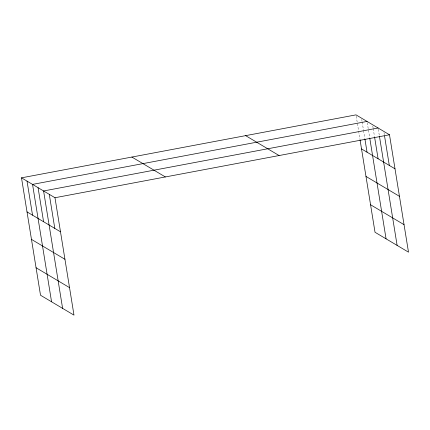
<?xml version="1.0" encoding="UTF-8"?>
<svg xmlns="http://www.w3.org/2000/svg" width="430" height="430" viewBox="0 0 430 430"><rect width="100%" height="100%" fill="white"/><g stroke="black" fill="none" stroke-linecap="round" stroke-linejoin="round"><path stroke-width="0.32" stroke-dasharray="2.15 1.61" d="M384.006 132.693L384.323 134.655M378.314 129.306L379.378 135.858M372.794 126.028L373.111 127.989M373.219 128.645L374.487 136.504M367.268 122.743L369.709 137.804M361.748 119.459L362.065 121.421M362.173 122.077L363.441 129.935M363.549 130.591L364.823 138.449M356.223 116.175L358.555 130.58M358.663 131.236L359.937 139.094"/><path stroke-width="0.64" d="M21.5 177.832L54.975 197.73L73.987 315.136L40.517 295.233L21.5 177.832L356.013 114.864L389.483 134.767L408.5 252.168L375.024 232.27L360.039 139.75M367.059 121.432L32.546 184.4L51.562 301.801M378.104 128L43.591 190.968L62.608 308.369M54.975 197.73L389.483 134.767M361.528 148.92L394.998 168.818M365.978 176.424L399.454 196.322M370.569 204.761L404.044 224.664M245.621 135.643L279.097 155.542M131.886 157.052L165.362 176.95M27.015 211.888L60.49 231.786M31.471 239.392L64.946 259.29M36.061 267.729L69.536 287.627M384.538 135.966L389.311 165.432M379.48 136.514L397.121 245.401M374.594 137.159L378.094 158.767M369.816 138.46L386.07 238.833M364.93 139.105L367.048 152.198M49.283 194.349L54.798 228.4M38.071 187.684L43.586 221.735M27.026 181.116L32.54 215.167"/></g></svg>
